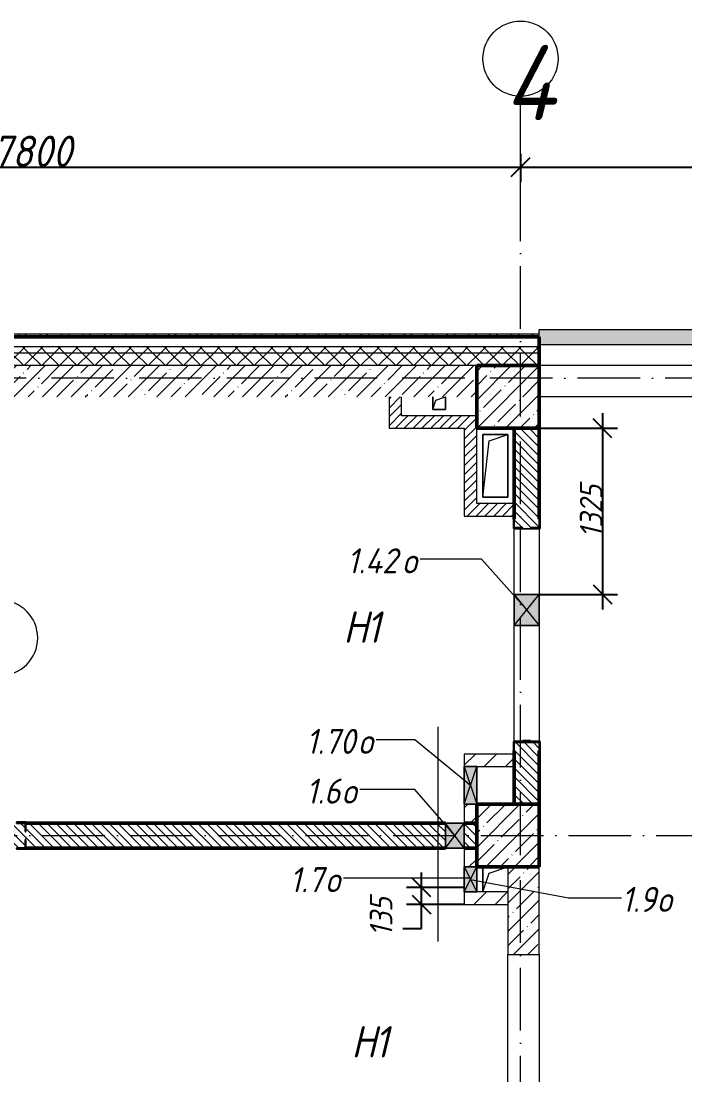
# Model space of a CAD drawing. Header units: millimetres. Extents: x -12989 to 629078, y -109036 to 555275.
# Drawn here: x 514476 to 519776, y 307962 to 316372 of the extents above; entities that cross this region are included whole.
import ezdxf

# ---------------------------------------------------------------- set-up
doc = ezdxf.new("R2010")
doc.units = ezdxf.units.MM
doc.linetypes.add('200_ШТРИХ_ш1п0_6_', pattern=[160, 100, -60])
doc.linetypes.add('50_200_ШТРИХ_1Т_ш5_п1_п1_', pattern=[700, 500, -100, 0, -100])
for name, color, linetype, lineweight in [('A-____-____-DIMS', 7, 'Continuous', 9), ('A-____-NOTE-TEXT', 7, 'Continuous', 9), ('A-DETL-GENF-OTLN', 7, 'Continuous', 9), ('A-FLOR-____-OTLN', 7, 'Continuous', 9), ('A-GENM-____-MCUT', 7, 'Continuous', 25), ('A-GENM-____-OTLN', 7, 'Continuous', 9), ('A-GENM-____-OTLN-1', 7, 'Continuous', 25), ('A-GLAZ-____-IDEN', 7, 'Continuous', 9), ('A-GLAZ-____-OTLN', 7, 'Continuous', 9), ('A-WALL-____-MCUT-1', 7, 'Continuous', 9), ('A-WALL-____-MCUT-2', 7, 'Continuous', 50), ('A-WALL-____-MCUT-3', 7, 'Continuous', 9), ('A-WALL-____-OTLN', 7, 'Continuous', 9), ('A-WALL-____-PATT-1', 7, 'Continuous', 9), ('A-WALL-FNSH-MCUT-1', 7, 'Continuous', 9), ('I-WALL-____-OTLN', 7, 'Continuous', 9), ('S-COLS-____-MCUT', 7, 'Continuous', 50), ('S-COLS-____-OTLN', 7, 'Continuous', 9), ('S-GRID-____-IDEN', 7, 'Continuous', 9), ('S-GRID-____-OTLN-1', 7, '50_200_ШТРИХ_1Т_ш5_п1_п1_', 9)]:
    doc.layers.add(name, color=color, linetype=linetype, lineweight=lineweight)
for name, color, linetype, lineweight, true_color in [('A-AREA-IDEN-1', 7, 'Continuous', 9, 0xaaaaaa), ('A-DETL-GENF-OTLN-4', 9, '200_ШТРИХ_ш1п0_6_', 9, 0x808080), ('A-DETL-GENF-OTLN-5', 7, 'Continuous', 5, 0xc0c0c0), ('A-GLAZ-____-OTLN-1', 7, 'Continuous', 9, 0xc0c0c0)]:
    doc.layers.add(name, color=color, linetype=linetype, lineweight=lineweight, true_color=true_color)
doc.styles.add('ISOCPEUR_I', font='isocpeui.ttf', dxfattribs={"width": 0.9, "height": 2.5})
doc.styles.add('ISOCPEUR_I_10', font='isocpeui.ttf', dxfattribs={"width": 0.9, "height": 180})
doc.styles.add('ISOCPEUR_I_9', font='isocpeui.ttf', dxfattribs={"width": 0.9, "height": 250})
doc.dimstyles.new('ISO-1_8_0_9К_СРЕДНИЙ_Кладочные_3', dxfattribs={"dimscale": 304.8, "dimtxt": 179.276612, "dimasz": 0.492126, "dimexe": 0.393701, "dimexo": 0, "dimgap": 0, "dimtad": 1, "dimdec": 3, "dimrnd": 0.001, "dimdsep": 46, "dimtxsty": 'ISOCPEUR_I_10', "dimblk1": 'OBLIQUE', "dimblk2": 'OBLIQUE', "dimsah": 1, "dimcen": 0.09, "dimdle": 0.393701, "dimazin": 0, "dimtfac": 1, "dimtdec": 4, "dimtix": 1, "dimtmove": 0, "dimatfit": 3, "dimfxl": 1, "dimtvp": 1, "dimtolj": 1, "dimtzin": 0, "dimarcsym": 2})
doc.dimstyles.new('ISO-1_8_0_9К_СРЕДНИЙ_Кладочные_4', dxfattribs={"dimscale": 304.8, "dimtxt": 179.276612, "dimasz": 0.492126, "dimexe": 0.393701, "dimexo": 0, "dimgap": 0, "dimtad": 1, "dimdec": 3, "dimrnd": 0.001, "dimdsep": 46, "dimtxsty": 'ISOCPEUR_I_10', "dimblk1": 'OBLIQUE', "dimblk2": 'OBLIQUE', "dimsah": 1, "dimcen": 0.09, "dimdle": 0.393701, "dimazin": 0, "dimtfac": 1, "dimtdec": 4, "dimtix": 1, "dimtmove": 1, "dimatfit": 3, "dimfxl": 1, "dimtvp": 1, "dimtolj": 1, "dimtzin": 0, "dimarcsym": 2})
doc.dimstyles.new('ISO-2_5_0_9К_БОЛЬШОЙ_ОСИ', dxfattribs={"dimscale": 304.8, "dimtxt": 248.995294, "dimasz": 0.492126, "dimexe": 0.393701, "dimexo": 0, "dimgap": 0, "dimtad": 1, "dimdec": 0, "dimzin": 0, "dimdsep": 46, "dimtxsty": 'ISOCPEUR_I_9', "dimblk1": 'OBLIQUE', "dimblk2": 'OBLIQUE', "dimsah": 1, "dimcen": 0.09, "dimdle": 0.393701, "dimazin": 0, "dimtfac": 1, "dimtdec": 4, "dimtix": 1, "dimtmove": 0, "dimatfit": 3, "dimfxl": 1, "dimtvp": 1, "dimtolj": 1, "dimtzin": 0, "dimarcsym": 2})
pattern_1 = [(45, (513013.31, 265891.49), (-70.71068, 70.71068), []), (135, (513013.31, 265891.49), (-70.71068, -70.71068), [])]
pattern_2 = [(135, (513013.31, 265891.49), (-35.35534, -35.35534), [])]
pattern_3 = [(45, (513013.31, 265891.49), (-114.04925, 114.04925), []), (45, (513127.36, 265891.49), (-114.04925, 114.04925), [201.612, -40.322, 3.353, -36.97])]
pattern_4 = [(45, (513013.31, 265891.49), (-35.35534, 35.35534), [])]
pattern_5 = [(45, (513013.31, 265891.49), (-84.8528, 84.8528), [])]

# ---------------------------------------------------------------- blocks, each defined once
blk = doc.blocks.new('BSC_Колонна _Прямоугольная - 500х500-V48-АР1_План отверстий 1 этажа в осях 1-64_А-ГГ')
at = {"layer": 'S-COLS-____-OTLN'}
h = blk.add_hatch(dxfattribs=at)
h.set_pattern_fill('FP_80', color=256, style=0, pattern_type=2)
h.set_pattern_definition([(45, (-5350, -47481.04), (-114.04925, 114.04925), []), (45, (-5235.95, -47481.04), (-114.04925, 114.04925), [201.613, -40.323, 3.353, -36.97])])
h.paths.add_polyline_path([(-250, -250), (250, -250), (250, 250), (-250, 250)], flags=0)
at = {"layer": 'S-COLS-____-MCUT'}
for p, q in [((250, 250), (-250, 250)), ((-250, 250), (-250, -250)), ((250, -250), (250, 250)), ((-250, -250), (250, -250))]:
    blk.add_line(p, q, dxfattribs=at)
blk = doc.blocks.new('BSC_Колонна _Прямоугольная - 500х500-V58-АР1_План отверстий 1 этажа в осях 1-64_А-ГГ')
at = {"layer": 'S-COLS-____-OTLN'}
h = blk.add_hatch(dxfattribs=at)
h.set_pattern_fill('FP_90', color=256, style=0, pattern_type=2)
h.set_pattern_definition([(45, (-5350, -43981.04), (-114.04925, 114.04925), []), (45, (-5235.95, -43981.04), (-114.04925, 114.04925), [201.613, -40.323, 3.353, -36.97])])
h.paths.add_polyline_path([(-250, -250), (250, -250), (250, 250), (-250, 250)], flags=0)
at = {"layer": 'S-COLS-____-MCUT'}
for p, q in [((250, 250), (-250, 250)), ((-250, 250), (-250, -250)), ((250, -250), (250, 250)), ((-250, -250), (250, -250))]:
    blk.add_line(p, q, dxfattribs=at)
blk = doc.blocks.new('АР_Перемычка - АР_Перемычка-28051689-АР1_План отверстий 1 этажа в осях 1-64_А-ГГ')
at = {"layer": 'A-GENM-____-OTLN'}
blk.add_line((-350, -100), (-342, -100), dxfattribs=at)
blk = doc.blocks.new('Фахверк_СКБ_Уголок - 200_4010-27904266-АР1_План отверстий 1 этажа в осях 1-64_А-ГГ')
at = {"layer": 'A-GENM-____-MCUT'}
for p, q in [((125, 156), (50, 156)), ((50, 156), (50, 150)), ((50, 150), (119, 150)), ((119, 150), (119, 81)), ((125, 81), (125, 156)), ((119, 81), (125, 81)), ((125, 19), (119, 19)), ((119, 19), (119, -50)), ((125, -56), (125, 19)), ((119, -50), (50, -50)), ((50, -50), (50, -56)), ((50, -56), (125, -56))]:
    blk.add_line(p, q, dxfattribs=at)
blk = doc.blocks.new('Фахверк_СКБ_Уголок - 200_3600-27915153-АР1_План отверстий 1 этажа в осях 1-64_А-ГГ')
at = {"layer": 'A-GENM-____-MCUT'}
for p, q in [((125, 156), (50, 156)), ((50, 156), (50, 150)), ((50, 150), (119, 150)), ((119, 150), (119, 81)), ((125, 81), (125, 156)), ((119, 81), (125, 81)), ((125, 19), (119, 19)), ((119, 19), (119, -50)), ((125, -56), (125, 19)), ((119, -50), (50, -50)), ((50, -50), (50, -56)), ((50, -56), (125, -56))]:
    blk.add_line(p, q, dxfattribs=at)
blk = doc.blocks.new('154_Стойка_СКБ_Уголок - СМ-2530_200-28213945-АР1_План отверстий 1 этажа в осях 1-64_А-ГГ')
at = {"layer": 'A-GENM-____-MCUT'}
for p, q in [((125, 156), (125, 81)), ((200, 156), (125, 156)), ((131, 81), (131, 150)), ((131, 150), (200, 150)), ((200, 150), (200, 156)), ((125, 81), (131, 81)), ((131, 19), (125, 19)), ((125, 19), (125, -56)), ((131, -50), (131, 19)), ((125, -56), (200, -56)), ((200, -50), (131, -50)), ((200, -56), (200, -50))]:
    blk.add_line(p, q, dxfattribs=at)
blk = doc.blocks.new('Стойка_Влож_Полоса боковая - Полоса-28213942-АР1_План отверстий 1 этажа в осях 1-64_А-ГГ')
at = {"layer": 'A-GENM-____-OTLN'}
for p, q in [((-5, 60), (0, 60)), ((-5, -60), (-5, 60)), ((0, 31), (0, -31)), ((0, -60), (-5, -60))]:
    blk.add_line(p, q, dxfattribs=at)
blk = doc.blocks.new('AR_Отверстие прямоугольное _в плите_ - AR_Отверстие прямоугольное _в плите_-V163-АР1_План отверстий 1 этажа в осях 1-64_А-ГГ')
at = {"layer": 'A-GENM-____-OTLN'}
for p, q in [((100, 250), (-100, 250)), ((-100, 250), (-100, -250)), ((-100, -250), (-50, 200)), ((-50, 200), (100, 250)), ((100, -250), (100, 250)), ((-100, -250), (100, -250))]:
    blk.add_line(p, q, dxfattribs=at)
blk = doc.blocks.new('AR_Отверстие прямоугольное _в плите_ - AR_Отверстие прямоугольное _в плите_-V168-АР1_План отверстий 1 этажа в осях 1-64_А-ГГ')
at = {"layer": 'A-GENM-____-OTLN'}
for p, q in [((-50, 50), (-50, -50)), ((-50, -50), (-25, 25)), ((-25, 25), (50, 50)), ((50, -50), (50, 50)), ((-50, -50), (50, -50))]:
    blk.add_line(p, q, dxfattribs=at)
blk = doc.blocks.new('AR_Отверстие прямоугольное _в плите_ - AR_Отверстие прямоугольное _в плите_-V209-АР1_План отверстий 1 этажа в осях 1-64_А-ГГ')
at = {"layer": 'A-GENM-____-OTLN'}
for p, q in [((-100, 100), (-100, -100)), ((-50, 50), (100, 100)), ((-100, -100), (-50, 50))]:
    blk.add_line(p, q, dxfattribs=at)
blk = doc.blocks.new('Отлив_СКБ - Отлив витража_120_НВФ-31885342-АР1_План отверстий 1 этажа в осях 1-64_А-ГГ')
at = {"layer": 'A-GLAZ-____-OTLN-1'}
for points in [[(0, 0), (0, -2), (7800, -2), (7800, 0), (2810.2, 0)], [(0, -2), (0, -120), (7800, -120), (7800, -2), (2810.2, -2)]]:
    blk.add_hatch(color=256, dxfattribs=at).paths.add_polyline_path(points, flags=0)
at = {"layer": 'A-GLAZ-____-OTLN'}
for p, q in [((0, 0), (7800, 0)), ((7800, -2), (0, -2)), ((0, -120), (0, -83)), ((7800, -83), (7800, -120)), ((0, -120), (7800, -120))]:
    blk.add_line(p, q, dxfattribs=at)
blk = doc.blocks.new('AR_Отверстие прямоугольное _в стене__БезПР - AR_Отверстие прямоугольное _в стене__БезПР-36428058-АР1_План отверстий 1 этажа в осях 1-64_А-ГГ')
at = {"layer": 'A-GLAZ-____-OTLN'}
blk.add_hatch(color=256, dxfattribs=at).paths.add_polyline_path([(-125, -100), (125, -100), (125, 100), (-125, 100)], flags=0)
at = {"layer": 'A-DETL-GENF-OTLN'}
for p, q in [((-125, -100), (-125, 100)), ((-125, 100), (125, 100)), ((125, 100), (-125, -100)), ((-125, 100), (125, -100)), ((125, 100), (-125, 100)), ((-125, 100), (-125, -100)), ((125, 100), (125, -100)), ((125, -100), (125, 100)), ((125, -100), (-125, -100)), ((-125, -100), (125, -100))]:
    blk.add_line(p, q, dxfattribs=at)
blk = doc.blocks.new('AR_Отверстие прямоугольное _в стене__БезПР - AR_Отверстие прямоугольное _в стене__БезПР-36428113-АР1_План отверстий 1 этажа в осях 1-64_А-ГГ')
at = {"layer": 'A-GLAZ-____-OTLN'}
blk.add_hatch(color=256, dxfattribs=at).paths.add_polyline_path([(-100, -50), (100, -50), (100, 50), (-100, 50)], flags=0)
at = {"layer": 'A-DETL-GENF-OTLN'}
for p, q in [((-100, -50), (-100, 50)), ((-100, 50), (100, 50)), ((100, 50), (-100, -50)), ((-100, 50), (100, -50)), ((100, 50), (-100, 50)), ((-100, 50), (-100, -50)), ((100, 50), (100, -50)), ((100, -50), (100, 50)), ((100, -50), (-100, -50)), ((-100, -50), (100, -50))]:
    blk.add_line(p, q, dxfattribs=at)
blk = doc.blocks.new('AR_Отверстие прямоугольное _в стене__БезПР - AR_Отверстие прямоугольное _в стене__БезПР-36427593-АР1_План отверстий 1 этажа в осях 1-64_А-ГГ')
at = {"layer": 'A-GLAZ-____-OTLN'}
blk.add_hatch(color=256, dxfattribs=at).paths.add_polyline_path([(75, 100), (-75, 100), (-75, -100), (75, -100)], flags=0)
at = {"layer": 'A-DETL-GENF-OTLN'}
for p, q in [((-75, -100), (-75, 100)), ((-75, 100), (75, 100)), ((75, 100), (-75, -100)), ((-75, 100), (75, -100)), ((75, 100), (-75, 100)), ((-75, 100), (-75, -100)), ((75, 100), (75, -100)), ((75, -100), (75, 100)), ((75, -100), (-75, -100)), ((-75, -100), (75, -100))]:
    blk.add_line(p, q, dxfattribs=at)
blk = doc.blocks.new('AR_Отверстие прямоугольное _в стене__БезПР - AR_Отверстие прямоугольное _в стене__БезПР-36428966-АР1_План отверстий 1 этажа в осях 1-64_А-ГГ')
at = {"layer": 'A-GLAZ-____-OTLN'}
blk.add_hatch(color=256, dxfattribs=at).paths.add_polyline_path([(150, 50), (-150, 50), (-150, -50), (150, -50)], flags=0)
at = {"layer": 'A-DETL-GENF-OTLN'}
for p, q in [((-150, -50), (-150, 50)), ((-150, 50), (150, 50)), ((150, 50), (-150, -50)), ((-150, 50), (150, -50)), ((150, 50), (-150, 50)), ((-150, 50), (-150, -50)), ((150, 50), (150, -50)), ((150, -50), (150, 50)), ((150, -50), (-150, -50)), ((-150, -50), (150, -50))]:
    blk.add_line(p, q, dxfattribs=at)
at = {"layer": 'A-GLAZ-____-OTLN'}
blk.add_line((150, 50), (-150, 50), dxfattribs=at)
blk = doc.blocks.new('DET_L_Имитация разреза_ISO2-5 - Влево-36781287-АР1_План отверстий 1 этажа в осях 1-64_А-ГГ')
at = {"layer": 'A-DETL-GENF-OTLN-5'}
blk.add_line((143.1, 0), (1856.9, 0), dxfattribs=at)
blk = doc.blocks.new('Ось сетки - Круг_Ø6_00__ISO-2_5_0_9K_-25732049-АР1_План отверстий 1 этажа в осях 1-64_А-ГГ')
at = {"layer": 'S-GRID-____-IDEN'}
blk.add_circle((0, 0), 3, dxfattribs=at)
blk = doc.blocks.new('_Oblique')
at = {"color": 0, "linetype": 'ByBlock', "lineweight": -2}
blk.add_line((-0.5, -0.5), (0.5, 0.5), dxfattribs=at)
blk = doc.blocks.new('*D5809')
at = {"layer": 'A-____-____-DIMS', "color": 0, "lineweight": -2, "transparency": 16777216}
for p, q in [((510663.3, 315312.3), (510663.3, 315086.3)), ((518463.3, 315312.3), (518463.3, 315086.3)), ((510543.3, 315206.3), (518583.3, 315206.3))]:
    blk.add_line(p, q, dxfattribs=at)
at = {"layer": 'Defpoints', "color": 0, "transparency": 16777216}
for p in [(510663.3, 315312.3), (518463.3, 315312.3), (518463.3, 315206.3)]:
    blk.add_point(p, dxfattribs=at)
at = {"layer": 'A-____-____-DIMS', "color": 0, "lineweight": -2, "transparency": 16777216, "xscale": 150, "yscale": 150, "zscale": 150, "rotation": 180}
blk.add_blockref('_Oblique', (510663.3, 315206.3), dxfattribs=at)
at = {"layer": 'A-____-____-DIMS', "color": 0, "lineweight": -2, "transparency": 16777216, "xscale": 150, "yscale": 150, "zscale": 150}
blk.add_blockref('_Oblique', (518463.3, 315206.3), dxfattribs=at)
at = {"layer": 'A-____-____-DIMS', "color": 0, "transparency": 16777216, "insert": (514563.3, 315332.9), "char_height": 250, "width": 758.478, "attachment_point": 5, "style": 'ISOCPEUR_I_9'}
blk.add_mtext('\\A1;7800', dxfattribs=at)
blk = doc.blocks.new('*D5810')
at = {"layer": 'A-____-____-DIMS', "color": 0, "lineweight": -2, "transparency": 16777216}
for p, q in [((518463.3, 315312.3), (518463.3, 315086.3)), ((522863.3, 315312.3), (522863.3, 315086.3)), ((518343.3, 315206.3), (522983.3, 315206.3))]:
    blk.add_line(p, q, dxfattribs=at)
at = {"layer": 'Defpoints', "color": 0, "transparency": 16777216}
for p in [(518463.3, 315312.3), (522863.3, 315312.3), (522863.3, 315206.3)]:
    blk.add_point(p, dxfattribs=at)
at = {"layer": 'A-____-____-DIMS', "color": 0, "lineweight": -2, "transparency": 16777216, "xscale": 150, "yscale": 150, "zscale": 150, "rotation": 180}
blk.add_blockref('_Oblique', (518463.3, 315206.3), dxfattribs=at)
at = {"layer": 'A-____-____-DIMS', "color": 0, "lineweight": -2, "transparency": 16777216, "xscale": 150, "yscale": 150, "zscale": 150}
blk.add_blockref('_Oblique', (522863.3, 315206.3), dxfattribs=at)
at = {"layer": 'A-____-____-DIMS', "color": 0, "transparency": 16777216, "insert": (520663.3, 315331.3), "char_height": 250, "width": 804.446, "attachment_point": 5, "style": 'ISOCPEUR_I_9'}
blk.add_mtext('\\A1;4400', dxfattribs=at)
blk = doc.blocks.new('*D5893')
at = {"layer": 'A-____-____-DIMS', "color": 0, "lineweight": -2, "transparency": 16777216}
for p, q in [((519117.2, 313242.5), (519117.2, 311677.5)), ((518613.3, 313122.5), (519237.2, 313122.5)), ((518613.3, 311797.5), (519237.2, 311797.5))]:
    blk.add_line(p, q, dxfattribs=at)
at = {"layer": 'Defpoints', "color": 0, "transparency": 16777216}
for p in [(518613.3, 313122.5), (518613.3, 311797.5), (519117.2, 311797.5)]:
    blk.add_point(p, dxfattribs=at)
at = {"layer": 'A-____-____-DIMS', "color": 0, "lineweight": -2, "transparency": 16777216, "xscale": 150, "yscale": 150, "zscale": 150}
for p, rotation in [((519117.2, 313122.5), 90), ((519117.2, 311797.5), 270)]:
    blk.add_blockref('_Oblique', p, dxfattribs=dict(at, rotation=rotation))
at = {"layer": 'A-____-____-DIMS', "color": 0, "transparency": 16777216, "insert": (519027.2, 312460), "char_height": 180, "width": 504.733, "attachment_point": 5, "rotation": 90, "style": 'ISOCPEUR_I_10'}
blk.add_mtext('\\A1;1325', dxfattribs=at)
blk = doc.blocks.new('*D5894')
at = {"layer": 'A-____-____-DIMS', "color": 0, "lineweight": -2, "transparency": 16777216}
for p, q in [((517672.9, 309202.5), (517672.9, 309577.5)), ((518013.3, 309457.5), (517552.9, 309457.5)), ((518013.3, 309322.5), (517552.9, 309322.5)), ((517672.9, 309132), (517672.9, 309322.5)), ((517522.9, 309132), (517672.9, 309132))]:
    blk.add_line(p, q, dxfattribs=at)
at = {"layer": 'Defpoints', "color": 0, "transparency": 16777216}
for p in [(517672.9, 309457.5), (518013.3, 309457.5), (518013.3, 309322.5)]:
    blk.add_point(p, dxfattribs=at)
at = {"layer": 'A-____-____-DIMS', "color": 0, "lineweight": -2, "transparency": 16777216, "xscale": 150, "yscale": 150, "zscale": 150}
for p, rotation in [((517672.9, 309457.5), 90), ((517672.9, 309322.5), 270)]:
    blk.add_blockref('_Oblique', p, dxfattribs=dict(at, rotation=rotation))
at = {"layer": 'A-____-____-DIMS', "color": 0, "transparency": 16777216, "insert": (517260.3, 309067.9), "char_height": 180, "width": 368.207, "attachment_point": 1, "rotation": 90, "line_spacing_factor": 1.149209, "style": 'ISOCPEUR_I_10'}
blk.add_mtext('\\A1;135', dxfattribs=at)
blk = doc.blocks.new('AAR_СКБ_Марка_помещения_1_5 ммп - Номер _ Площадь-27962135-АИ_План этажа_Стены_1')
at = {"layer": 'A-AREA-IDEN-1'}
for p, q in [((-2.987, 3), (3.013, 3)), ((-2.987, 0), (3.013, 0))]:
    blk.add_line(p, q, dxfattribs=at)
for centre, start, end in [((-2.987, 1.5), 90, 270), ((3.013, 1.5), 270, 90)]:
    blk.add_arc(centre, 1.5, start, end, dxfattribs=at)

msp = doc.modelspace()

# ---------------------------------------------------------------- hatches: boundary and pattern name
at = {"layer": 'A-WALL-____-PATT-1'}
h = msp.add_hatch(dxfattribs=at)
h.set_pattern_fill('FP_3', color=256, style=0, pattern_type=2)
h.set_pattern_definition([(45, (513013.31, 265891.49), (-85.53659, 85.53659), []), (45, (513070.34, 265891.49), (-85.53659, 85.53659), [])])
h.paths.add_polyline_path([(536793.3109, 313852.5335), (536793.3109, 313872.5335), (531713.3109, 313872.5335), (531713.3109, 313852.5335), (535975.3966, 313852.5335)], flags=0)
h.paths.add_polyline_path([(530313.3109, 313852.5335), (530313.3109, 313872.5335), (529713.3109, 313872.5335), (529713.3109, 313852.5335)], flags=0)
h.paths.add_polyline_path([(527613.3109, 313852.5335), (527613.3109, 313872.5335), (526413.3109, 313872.5335), (526413.3109, 313852.5335), (527138.0751, 313852.5335)], flags=0)
h.paths.add_polyline_path([(518613.3109, 313852.5335), (518613.3109, 313872.5335), (510333.3109, 313872.5335), (510333.3109, 313852.5335), (518300.7537, 313852.5335)], flags=0)
h = msp.add_hatch(dxfattribs=at)
h.set_pattern_fill('FP_1', color=256, style=0, pattern_type=2)
h.set_pattern_definition(pattern_1)
h.paths.add_polyline_path([(536663.3109, 313722.5335), (536713.3109, 313722.5335), (536713.3109, 313772.5335), (531713.3109, 313772.5335), (531713.3109, 313722.5335), (535975.3966, 313722.5335)], flags=0)
h.paths.add_polyline_path([(527613.3109, 313722.5335), (527613.3109, 313772.5335), (526413.3109, 313772.5335), (526413.3109, 313722.5335), (527138.0751, 313722.5335)], flags=0)
h.paths.add_polyline_path([(529713.3109, 313722.5335), (530313.3109, 313722.5335), (530313.3109, 313772.5335), (529713.3109, 313772.5335)], flags=0)
h.paths.add_polyline_path([(518300.7537, 313722.5335), (518613.3109, 313722.5335), (518613.3109, 313772.5335), (510413.3109, 313772.5335), (510413.3109, 313722.5335), (516533.2894, 313722.5335)], flags=0)
h = msp.add_hatch(dxfattribs=at)
h.set_pattern_fill('FP_1', color=256, style=0, pattern_type=2)
h.set_pattern_definition(pattern_1)
h.paths.add_polyline_path([(536563.3109, 313622.5335), (536663.3109, 313622.5335), (536663.3109, 313722.5335), (531713.3109, 313722.5335), (531713.3109, 313622.5335), (535975.3966, 313622.5335)], flags=0)
h.paths.add_polyline_path([(530313.3109, 313622.5335), (530313.3109, 313722.5335), (529713.3109, 313722.5335), (529713.3109, 313622.5335)], flags=0)
h.paths.add_polyline_path([(527138.0751, 313622.5335), (527613.3109, 313622.5335), (527613.3109, 313722.5335), (526413.3109, 313722.5335), (526413.3109, 313628.5335), (526488.3109, 313628.5335), (526488.3109, 313622.5335), (527113.3109, 313622.5335)], flags=0)
h.paths.add_polyline_path([(518613.3109, 313622.5335), (518613.3109, 313722.5335), (510463.3109, 313722.5335), (510463.3109, 313622.5335), (518300.7537, 313622.5335)], flags=0)
h = msp.add_hatch(dxfattribs=at)
h.set_pattern_fill('FP_27', color=256, style=0, pattern_type=2)
h.set_pattern_definition(pattern_3)
h.paths.add_polyline_path([(518113.3109, 313372.5335), (518113.3109, 313622.5335), (511063.3109, 313622.5335), (511063.3109, 313372.5335), (516533.2894, 313372.5335)], flags=0)
h = msp.add_hatch(dxfattribs=at)
h.set_pattern_fill('FP_5', color=256, style=0, pattern_type=2)
h.set_pattern_definition(pattern_4)
h.paths.add_polyline_path([(517513.3109, 313122.5335), (517513.3109, 313372.5335), (517413.3109, 313372.5335), (517413.3109, 313122.5335)], flags=0)
h = msp.add_hatch(dxfattribs=at)
h.set_pattern_fill('FP_5', color=256, style=0, pattern_type=2)
h.set_pattern_definition(pattern_4)
h.paths.add_polyline_path([(518013.3109, 313122.5335), (518013.3109, 313222.5335), (517513.3109, 313222.5335), (517513.3109, 313122.5335)], flags=0)
h = msp.add_hatch(dxfattribs=at)
h.set_pattern_fill('FP_5', color=256, style=0, pattern_type=2)
h.set_pattern_definition(pattern_4)
h.paths.add_polyline_path([(518113.3109, 312422.5335), (518113.3109, 313222.5335), (518013.3109, 313222.5335), (518013.3109, 312422.5335)], flags=0)
h = msp.add_hatch(dxfattribs=at)
h.set_pattern_fill('FP_6', color=256, style=0, pattern_type=2)
h.set_pattern_definition(pattern_2)
h.paths.add_polyline_path([(518482.3109, 310122.5335), (518613.3109, 310122.5335), (518613.3109, 310616.5335), (518544.3109, 310616.5335), (518544.3109, 310622.5335), (518482.3109, 310622.5335), (518482.3109, 310616.5335), (518413.3109, 310616.5335), (518413.3109, 310122.5335)], flags=0)
h.paths.add_polyline_path([(518544.3109, 312322.5335), (518544.3109, 312328.5335), (518613.3109, 312328.5335), (518613.3109, 313122.5335), (518413.3109, 313122.5335), (518413.3109, 312328.5335), (518482.3109, 312328.5335), (518482.3109, 312322.5335)], flags=0)
h = msp.add_hatch(dxfattribs=at)
h.set_pattern_fill('FP_5', color=256, style=0, pattern_type=2)
h.set_pattern_definition(pattern_4)
h.paths.add_polyline_path([(518113.3109, 312422.5335), (518413.3109, 312422.5335), (518413.3109, 312522.5335), (518113.3109, 312522.5335)], flags=0)
h = msp.add_hatch(dxfattribs=at)
h.set_pattern_fill('FP_4', color=256, style=0, pattern_type=2)
h.set_pattern_definition(pattern_5)
h.paths.add_polyline_path([(518013.3109, 309972.5335), (518113.3109, 309972.5335), (518113.3109, 310122.5335), (518013.3109, 310122.5335)], flags=0)
h.paths.add_polyline_path([(518113.3109, 310422.5335), (518113.3109, 310522.5335), (518013.3109, 310522.5335), (518013.3109, 310422.5335)], flags=0)
h = msp.add_hatch(dxfattribs=at)
h.set_pattern_fill('FP_4', color=256, style=0, pattern_type=2)
h.set_pattern_definition(pattern_5)
h.paths.add_polyline_path([(518413.3109, 310422.5335), (518413.3109, 310522.5335), (518113.3109, 310522.5335), (518113.3109, 310422.5335), (518300.7537, 310422.5335)], flags=0)
h = msp.add_hatch(dxfattribs=at)
h.set_pattern_fill('FP_6', color=256, style=0, pattern_type=2)
h.set_pattern_definition(pattern_2)
h.paths.add_polyline_path([(518013.3109, 309772.5335), (518113.3109, 309772.5335), (518113.3109, 309972.5335), (518013.3109, 309972.5335)], flags=0)
h.paths.add_polyline_path([(517863.3109, 309772.5335), (517863.3109, 309972.5335), (514513.3109, 309972.5335), (514513.3109, 309903.5335), (514507.3109, 309903.5335), (514507.3109, 309972.5335), (511063.3109, 309972.5335), (511063.3109, 309772.5335), (514507.3109, 309772.5335), (514507.3109, 309841.5335), (514513.3109, 309841.5335), (514513.3109, 309772.5335), (516533.2894, 309772.5335)], flags=0)
h = msp.add_hatch(dxfattribs=at)
h.set_pattern_fill('FP_4', color=256, style=0, pattern_type=2)
h.set_pattern_definition(pattern_5)
h.paths.add_polyline_path([(518113.3109, 309322.5335), (518113.3109, 309422.5335), (518013.3109, 309422.5335), (518013.3109, 309322.5335)], flags=0)
h.paths.add_polyline_path([(518056.168, 309622.5335), (518113.3109, 309622.5335), (518113.3109, 309772.5335), (518013.3109, 309772.5335), (518013.3109, 309622.5335)], flags=0)
h = msp.add_hatch(dxfattribs=at)
h.set_pattern_fill('FP_27', color=256, style=0, pattern_type=2)
h.set_pattern_definition(pattern_3)
h.paths.add_polyline_path([(518613.3109, 304622.5335), (518613.3109, 306172.5335), (518363.3109, 306172.5335), (518363.3109, 304622.5335)], flags=0)
h.paths.add_polyline_path([(518416.1955, 306672.5335), (518613.3109, 306672.5335), (518613.3109, 307222.5335), (518363.3109, 307222.5335), (518363.3109, 306672.5335)], flags=0)
h.paths.add_polyline_path([(518613.3109, 308922.5335), (518613.3109, 309622.5335), (518363.3109, 309622.5335), (518363.3109, 308922.5335)], flags=0)
h = msp.add_hatch(dxfattribs=at)
h.set_pattern_fill('FP_4', color=256, style=0, pattern_type=2)
h.set_pattern_definition(pattern_5)
h.paths.add_polyline_path([(518363.3109, 309322.5335), (518363.3109, 309422.5335), (518113.3109, 309422.5335), (518113.3109, 309322.5335), (518300.7537, 309322.5335)], flags=0)

# ---------------------------------------------------------------- linework, layer by layer
at = {"layer": 'A-FLOR-____-OTLN'}
for p, q in [((517763.3109, 313272.5335), (517763.3109, 313372.5335)), ((517863.3109, 313372.5335), (517863.3109, 313272.5335)), ((517863.3109, 313272.5335), (517763.3109, 313272.5335)), ((518163.3109, 313072.5335), (518363.3109, 313072.5335)), ((518163.3109, 312572.5335), (518163.3109, 313072.5335)), ((518363.3109, 313072.5335), (518363.3109, 312572.5335)), ((518363.3109, 312572.5335), (518163.3109, 312572.5335)), ((518163.3109, 309422.5335), (518163.3109, 309622.5335))]:
    msp.add_line(p, q, dxfattribs=at)
at = {"layer": 'A-GLAZ-____-IDEN'}
for p, q in [((518153.036, 312077.0326), (517662.5449, 312077.0326)), ((518513.3109, 311672.5335), (518153.036, 312077.0326)), ((517618.7685, 310636.5046), (517310.9215, 310636.5046)), ((518063.3109, 310272.5335), (517618.7685, 310636.5046)), ((517618.7685, 310239.5046), (517180.4325, 310239.5046)), ((517938.3109, 309872.5335), (517618.7685, 310239.5046)), ((518063.3109, 309532.5335), (517049.0898, 309532.6077)), ((518063.3109, 309522.5335), (518847.0468, 309375.2672)), ((518847.0468, 309375.2672), (519269.0631, 309375.2672))]:
    msp.add_line(p, q, dxfattribs=at)
at = {"layer": 'A-WALL-____-MCUT-1'}
for p, q in [((518113.3109, 313622.5335), (511063.3109, 313622.5335)), ((518363.3109, 309622.5335), (518363.3109, 308922.5335)), ((518613.3109, 308922.5335), (518613.3109, 309622.5335)), ((518363.3109, 308922.5335), (518613.3109, 308922.5335))]:
    msp.add_line(p, q, dxfattribs=at)
at = {"layer": 'A-WALL-____-MCUT-2'}
for p, q in [((518613.3109, 313852.5335), (510333.3109, 313852.5335)), ((518613.3109, 313622.5335), (518613.3109, 313852.5335)), ((518413.3109, 313122.5335), (518413.3109, 312397.5335)), ((518613.3109, 312397.5335), (518613.3109, 313122.5335)), ((518544.3109, 310622.5335), (518482.3109, 310622.5335)), ((518413.3109, 310547.5335), (518413.3109, 310122.5335)), ((518613.3109, 310122.5335), (518613.3109, 310547.5335)), ((517863.3109, 309972.5335), (514513.3109, 309972.5335)), ((518113.3109, 309972.5335), (518013.3109, 309972.5335)), ((514513.3109, 309772.5335), (517863.3109, 309772.5335)), ((518013.3109, 309772.5335), (518113.3109, 309772.5335))]:
    msp.add_line(p, q, dxfattribs=at)
at = {"layer": 'A-WALL-____-MCUT-3'}
for p, q in [((518613.3109, 313772.5335), (510413.3109, 313772.5335)), ((518613.3109, 313722.5335), (510463.3109, 313722.5335))]:
    msp.add_line(p, q, dxfattribs=at)
at = {"layer": 'A-WALL-____-OTLN'}
for p, q in [((522613.3109, 313622.5335), (518613.3109, 313622.5335)), ((522613.3109, 313372.5335), (518613.3109, 313372.5335)), ((518363.3109, 307222.5335), (518363.3109, 308922.5335)), ((518613.3109, 308922.5335), (518613.3109, 307222.5335))]:
    msp.add_line(p, q, dxfattribs=at)
at = {"layer": 'A-WALL-FNSH-MCUT-1'}
for p, q in [((518613.3109, 313872.5335), (510313.3109, 313872.5335)), ((518613.3109, 313852.5335), (518613.3109, 313872.5335)), ((517413.3109, 313372.5335), (517413.3109, 313122.5335)), ((517513.3109, 313222.5335), (517513.3109, 313372.5335)), ((518113.3109, 313222.5335), (517513.3109, 313222.5335)), ((517413.3109, 313122.5335), (518013.3109, 313122.5335)), ((518013.3109, 313122.5335), (518013.3109, 312422.5335)), ((518113.3109, 312522.5335), (518113.3109, 313122.5335)), ((518413.3109, 312522.5335), (518113.3109, 312522.5335)), ((518013.3109, 312422.5335), (518413.3109, 312422.5335)), ((518413.3109, 310522.5335), (518013.3109, 310522.5335)), ((518013.3109, 310522.5335), (518013.3109, 310422.5335)), ((518113.3109, 310422.5335), (518413.3109, 310422.5335)), ((518013.3109, 310122.5335), (518013.3109, 309972.5335)), ((518013.3109, 309772.5335), (518013.3109, 309622.5335)), ((518013.3109, 309422.5335), (518013.3109, 309322.5335)), ((518363.3109, 309422.5335), (518113.3109, 309422.5335)), ((518013.3109, 309322.5335), (518363.3109, 309322.5335))]:
    msp.add_line(p, q, dxfattribs=at)
at = {"layer": 'I-WALL-____-OTLN'}
for p, q in [((518413.3109, 311797.5335), (518413.3109, 312322.5335)), ((518613.3109, 312322.5335), (518613.3109, 311797.5335)), ((518413.3109, 310622.5335), (518413.3109, 311547.5335)), ((518613.3109, 311547.5335), (518613.3109, 310622.5335))]:
    msp.add_line(p, q, dxfattribs=at)
at = {"layer": 'S-GRID-____-OTLN-1'}
for p, q in [((518463.3109, 261408.8852), (518463.3109, 315772.4512)), ((539721.0501, 313522.5335), (508344.5407, 313522.5335)), ((508344.5407, 309872.5335), (539721.0501, 309872.5335))]:
    msp.add_line(p, q, dxfattribs=at)

# ---------------------------------------------------------------- block references
at = {"layer": 'A-AREA-IDEN-1', "xscale": 199.9999999999999, "yscale": 199.9999999999999, "zscale": 199.9999999999999}
msp.add_blockref('AAR_СКБ_Марка_помещения_1_5 ммп - Номер _ Площадь-27962135-АИ_План этажа_Стены_1', (513706.1821, 311149.7176), dxfattribs=at)
at = {"layer": 'A-DETL-GENF-OTLN-4', "rotation": 270.0000000000011}
msp.add_blockref('DET_L_Имитация разреза_ISO2-5 - Влево-36781287-АР1_План отверстий 1 этажа в осях 1-64_А-ГГ', (517803.3109, 310882.5335), dxfattribs=at)
at = {"layer": 'A-GENM-____-OTLN'}
for name, p in [('AR_Отверстие прямоугольное _в плите_ - AR_Отверстие прямоугольное _в плите_-V168-АР1_План отверстий 1 этажа в осях 1-64_А-ГГ', (517813.3109, 313322.5335)), ('AR_Отверстие прямоугольное _в плите_ - AR_Отверстие прямоугольное _в плите_-V163-АР1_План отверстий 1 этажа в осях 1-64_А-ГГ', (518263.3109, 312822.5335)), ('AR_Отверстие прямоугольное _в плите_ - AR_Отверстие прямоугольное _в плите_-V209-АР1_План отверстий 1 этажа в осях 1-64_А-ГГ', (518263.3109, 309522.5335))]:
    msp.add_blockref(name, p, dxfattribs=at)
for name, rotation in [('АР_Перемычка - АР_Перемычка-28051689-АР1_План отверстий 1 этажа в осях 1-64_А-ГГ', 269.9999999999999), ('Стойка_Влож_Полоса боковая - Полоса-28213942-АР1_План отверстий 1 этажа в осях 1-64_А-ГГ', 89.99999999999991)]:
    msp.add_blockref(name, (518513.3109, 312322.5335), dxfattribs=dict(at, rotation=rotation))
at = {"layer": 'A-GENM-____-OTLN-1', "rotation": 89.99999999999991}
for name, p in [('154_Стойка_СКБ_Уголок - СМ-2530_200-28213945-АР1_План отверстий 1 этажа в осях 1-64_А-ГГ', (518563.3109, 312197.5335)), ('Фахверк_СКБ_Уголок - 200_4010-27904266-АР1_План отверстий 1 этажа в осях 1-64_А-ГГ', (518563.3109, 310497.5335))]:
    msp.add_blockref(name, p, dxfattribs=at)
at = {"layer": 'A-GENM-____-OTLN-1'}
msp.add_blockref('Фахверк_СКБ_Уголок - 200_3600-27915153-АР1_План отверстий 1 этажа в осях 1-64_А-ГГ', (514388.3109, 309822.5335), dxfattribs=at)
at = {"layer": 'A-GLAZ-____-OTLN'}
for name, p, rotation in [('Отлив_СКБ - Отлив витража_120_НВФ-31885342-АР1_План отверстий 1 этажа в осях 1-64_А-ГГ', (526413.3109, 313789.5335), 180), ('AR_Отверстие прямоугольное _в стене__БезПР - AR_Отверстие прямоугольное _в стене__БезПР-36428058-АР1_План отверстий 1 этажа в осях 1-64_А-ГГ', (518513.3109, 311672.5335), 89.99999999999991), ('AR_Отверстие прямоугольное _в стене__БезПР - AR_Отверстие прямоугольное _в стене__БезПР-36428966-АР1_План отверстий 1 этажа в осях 1-64_А-ГГ', (518063.3109, 310272.5335), 89.9999999999999), ('AR_Отверстие прямоугольное _в стене__БезПР - AR_Отверстие прямоугольное _в стене__БезПР-36427593-АР1_План отверстий 1 этажа в осях 1-64_А-ГГ', (517938.3109, 309872.5335), 180), ('AR_Отверстие прямоугольное _в стене__БезПР - AR_Отверстие прямоугольное _в стене__БезПР-36428113-АР1_План отверстий 1 этажа в осях 1-64_А-ГГ', (518063.3109, 309522.5335), 89.9999999999999)]:
    msp.add_blockref(name, p, dxfattribs=dict(at, rotation=rotation))
at = {"layer": 'S-COLS-____-OTLN'}
for name, p in [('BSC_Колонна _Прямоугольная - 500х500-V48-АР1_План отверстий 1 этажа в осях 1-64_А-ГГ', (518363.3109, 313372.5335)), ('BSC_Колонна _Прямоугольная - 500х500-V58-АР1_План отверстий 1 этажа в осях 1-64_А-ГГ', (518363.3109, 309872.5335))]:
    msp.add_blockref(name, p, dxfattribs=at)
at = {"layer": 'S-GRID-____-IDEN', "xscale": 99.99999999999993, "yscale": 99.99999999999993, "zscale": 99.99999999999993}
msp.add_blockref('Ось сетки - Круг_Ø6_00__ISO-2_5_0_9K_-25732049-АР1_План отверстий 1 этажа в осях 1-64_А-ГГ', (518463.3109, 316072.4512), dxfattribs=at)

# ---------------------------------------------------------------- texts
at = {"layer": 'A-____-NOTE-TEXT', "char_height": 250, "attachment_point": 1, "style": 'ISOCPEUR_I'}
for s, insert, width in [('\\fISOCPEUR|b0|i1|c204|p34|;\\W.9;Н', (517047.6205, 311661.6), 223.670813), ('\\fISOCPEUR|b0|i1|c204|p34|;\\W.9;1', (517232.1674, 311661.6), 144.30375), ('\\fISOCPEUR|b0|i1|c204|p34|;\\W.9;Н', (517112.3894, 308351.7737), 223.670813), ('\\fISOCPEUR|b0|i1|c204|p34|;\\W.9;1', (517296.9363, 308351.7737), 144.30375)]:
    msp.add_mtext(s, dxfattribs=dict(at, insert=insert, width=width))
at = {"layer": 'A-GLAZ-____-IDEN', "char_height": 200, "attachment_point": 1, "style": 'ISOCPEUR_I_9'}
for s, insert, width in [('1.42', (517078.7882, 312164.6472), 533.923875), ('\\fISOCPEUR|b0|i1|c204|p34|;\\W.9;о', (517519.3195, 312164.6472), 158.734125), ('1.70', (516751.4699, 310724.1191), 505.063125), ('\\fISOCPEUR|b0|i1|c204|p34|;\\W.9;о', (517168.1887, 310724.1191), 158.734125), ('1.6', (516751.4747, 310327.1191), 346.329), ('\\fISOCPEUR|b0|i1|c204|p34|;\\W.9;о', (517037.2247, 310327.1191), 158.734125), ('1.7', (516620.1321, 309620.2223), 346.329), ('\\fISOCPEUR|b0|i1|c204|p34|;\\W.9;о', (516905.8821, 309620.2223), 158.734125), ('1.9', (519269.0631, 309462.8818), 346.329), ('\\fISOCPEUR|b0|i1|c204|p34|;\\W.9;о', (519554.8131, 309462.8818), 158.734125)]:
    msp.add_mtext(s, dxfattribs=dict(at, insert=insert, width=width))
at = {"layer": 'S-GRID-____-IDEN', "insert": (518332.6326, 316181.2258), "char_height": 600, "width": 223.670812, "attachment_point": 1, "style": 'ISOCPEUR_I'}
msp.add_mtext('\\fISOCPEUR|b0|i1|c204|p34|;\\W.9;4', dxfattribs=at)

# ---------------------------------------------------------------- dimensions: what is measured, and where the dimension line sits
at = {"layer": 'A-____-____-DIMS'}
for base, p1, p2, override, picture, middle in [((518463.3109, 315206.2758), (510663.3109, 315312.3419), (518463.3109, 315312.3419), {"dimpost": '<>', "dimfxl": 7800}, '*D5809', (514563.3109, 315332.8857)), ((522863.3109, 315206.2758), (518463.3109, 315312.3419), (522863.3109, 315312.3419), {"dimpost": '<>', "dimfxl": 4400}, '*D5810', (520663.3109, 315331.2758))]:
    dim = msp.add_linear_dim(base=base, p1=p1, p2=p2, dimstyle='ISO-2_5_0_9К_БОЛЬШОЙ_ОСИ', override=override, dxfattribs=at)
    dim.commit()
    dim.dimension.update_dxf_attribs({"geometry": picture, "text_midpoint": middle})
dim = msp.add_linear_dim(base=(519117.1571, 311797.5335), p1=(518613.3109, 313122.5335), p2=(518613.3109, 311797.5335), angle=90, dimstyle='ISO-1_8_0_9К_СРЕДНИЙ_Кладочные_3', override={"dimpost": '<>', "dimfxl": 1325}, dxfattribs=at)
dim.commit()
dim.dimension.update_dxf_attribs({"geometry": '*D5893', "text_midpoint": (519027.1571, 312460.0335)})
dim = msp.add_linear_dim(base=(517672.8808, 309457.5335), p1=(518013.3109, 309322.5335), p2=(518013.3109, 309457.5335), angle=90, dimstyle='ISO-1_8_0_9К_СРЕДНИЙ_Кладочные_4', override={"dimpost": '<>', "dimfxl": 135}, dxfattribs=at)
dim.commit()
dim.dimension.update_dxf_attribs({"geometry": '*D5894', "text_midpoint": (517557.7187, 309132.0162), "dimtype": 160, "text_rotation": 90})

doc.saveas('drawing.dxf')
